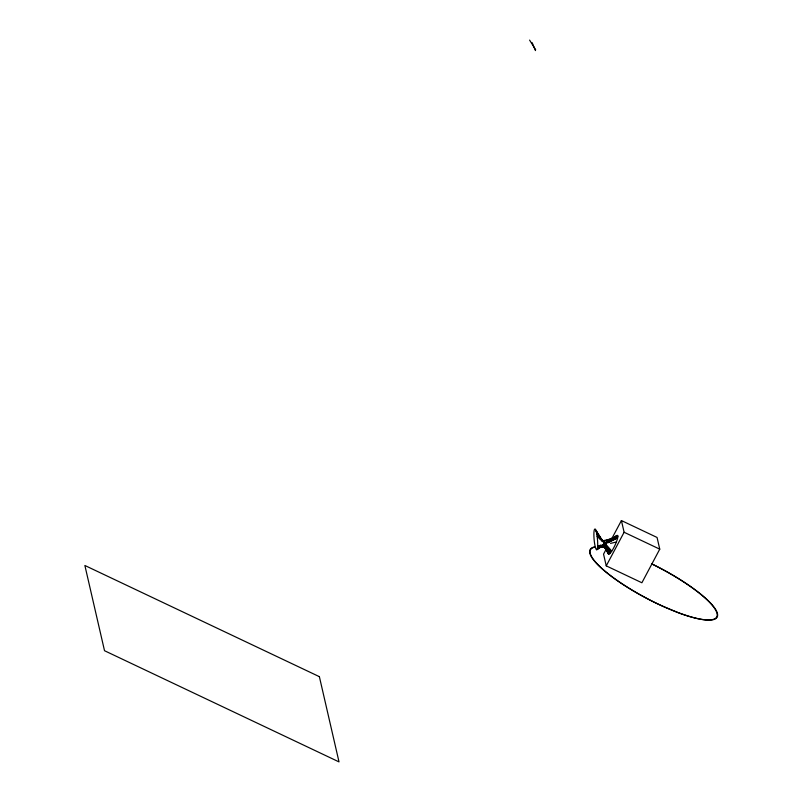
<?xml version="1.0" encoding="UTF-8"?>
<svg xmlns="http://www.w3.org/2000/svg" width="802" height="802" viewBox="0 0 802 802"><rect width="100%" height="100%" fill="white"/><g stroke="black" fill="none" stroke-linecap="round" stroke-linejoin="round"><path stroke-width="1.2" d="M606.422 548.738L603.545 554.152L606.242 565.861L641.891 582.763L659.755 549.159L657.059 537.46L621.41 520.558L611.615 538.984M606.242 565.861L624.106 532.257L621.41 520.558M596.768 549.741L603.816 544.969M605.801 543.636L617.69 535.596L607.425 542.433M604.347 544.488L597.159 549.27L604.337 544.819L609.59 553.791L603.996 544.207M604.026 543.485L616.477 535.766M608.487 542.252L617.831 536.448L606.041 543.215M604.096 543.616L614.462 537.4M602.823 545.059L597.46 548.137L604.858 544.378M608.056 542.753L617.65 537.881L604.317 543.556M600.979 544.979L597.65 546.393L605.841 544.478M602.873 541.781L614.352 537.24M610.522 543.385L616.367 542.022M601.47 541.049L612.006 538.844M535.696 49.824L529.591 40.1M624.106 532.257L659.755 549.159M600.939 539.134L603.565 541.651M597.139 536.287A10.386 1.684 84.9 0 1 596.307 549.51A10.386 1.684 84.9 0 1 593.941 532.408A10.386 1.684 84.9 0 1 597.139 536.287L600.568 539.796M604.858 544.187L611.715 551.205L596.738 533.841L601.109 539.816M604.016 543.806L610.573 552.768L607.876 548.668M603.846 542.523L595.786 530.222L601.891 540.648M605.189 544.568L606.533 546.623M603.104 544.949L608.237 553.099A10.386 1.985 -64.6 0 0 615.365 544.448A10.386 1.985 -64.6 0 0 615.495 536.779A7.198 1.373 -64.6 0 1 616.578 535.987M603.565 545.129L608.237 553.099M595.284 529.3L601.5 539.947M603.525 545.46L608.377 553.961M532.177 42.686L535.435 50.596M651.495 563.786A71.699 16.491 28 0 1 716.818 616.758A71.699 16.491 28 0 1 637.69 593.44A71.699 16.491 28 0 1 594.412 546.964M598.683 546.603A71.699 16.491 28 0 1 604.768 547.144M651.926 563.946A71.719 16.501 28 0 1 716.196 610.452A71.719 16.501 28 0 1 678.472 612.768L662.402 606.061A71.719 16.501 28 0 1 603.375 569.751A71.719 16.501 28 0 1 594.813 547.114M599.074 546.753A71.719 16.501 28 0 1 605.169 547.295M319.376 676.667L84.872 565.48L104.521 650.713L339.015 761.9L319.376 676.667"/></g></svg>
